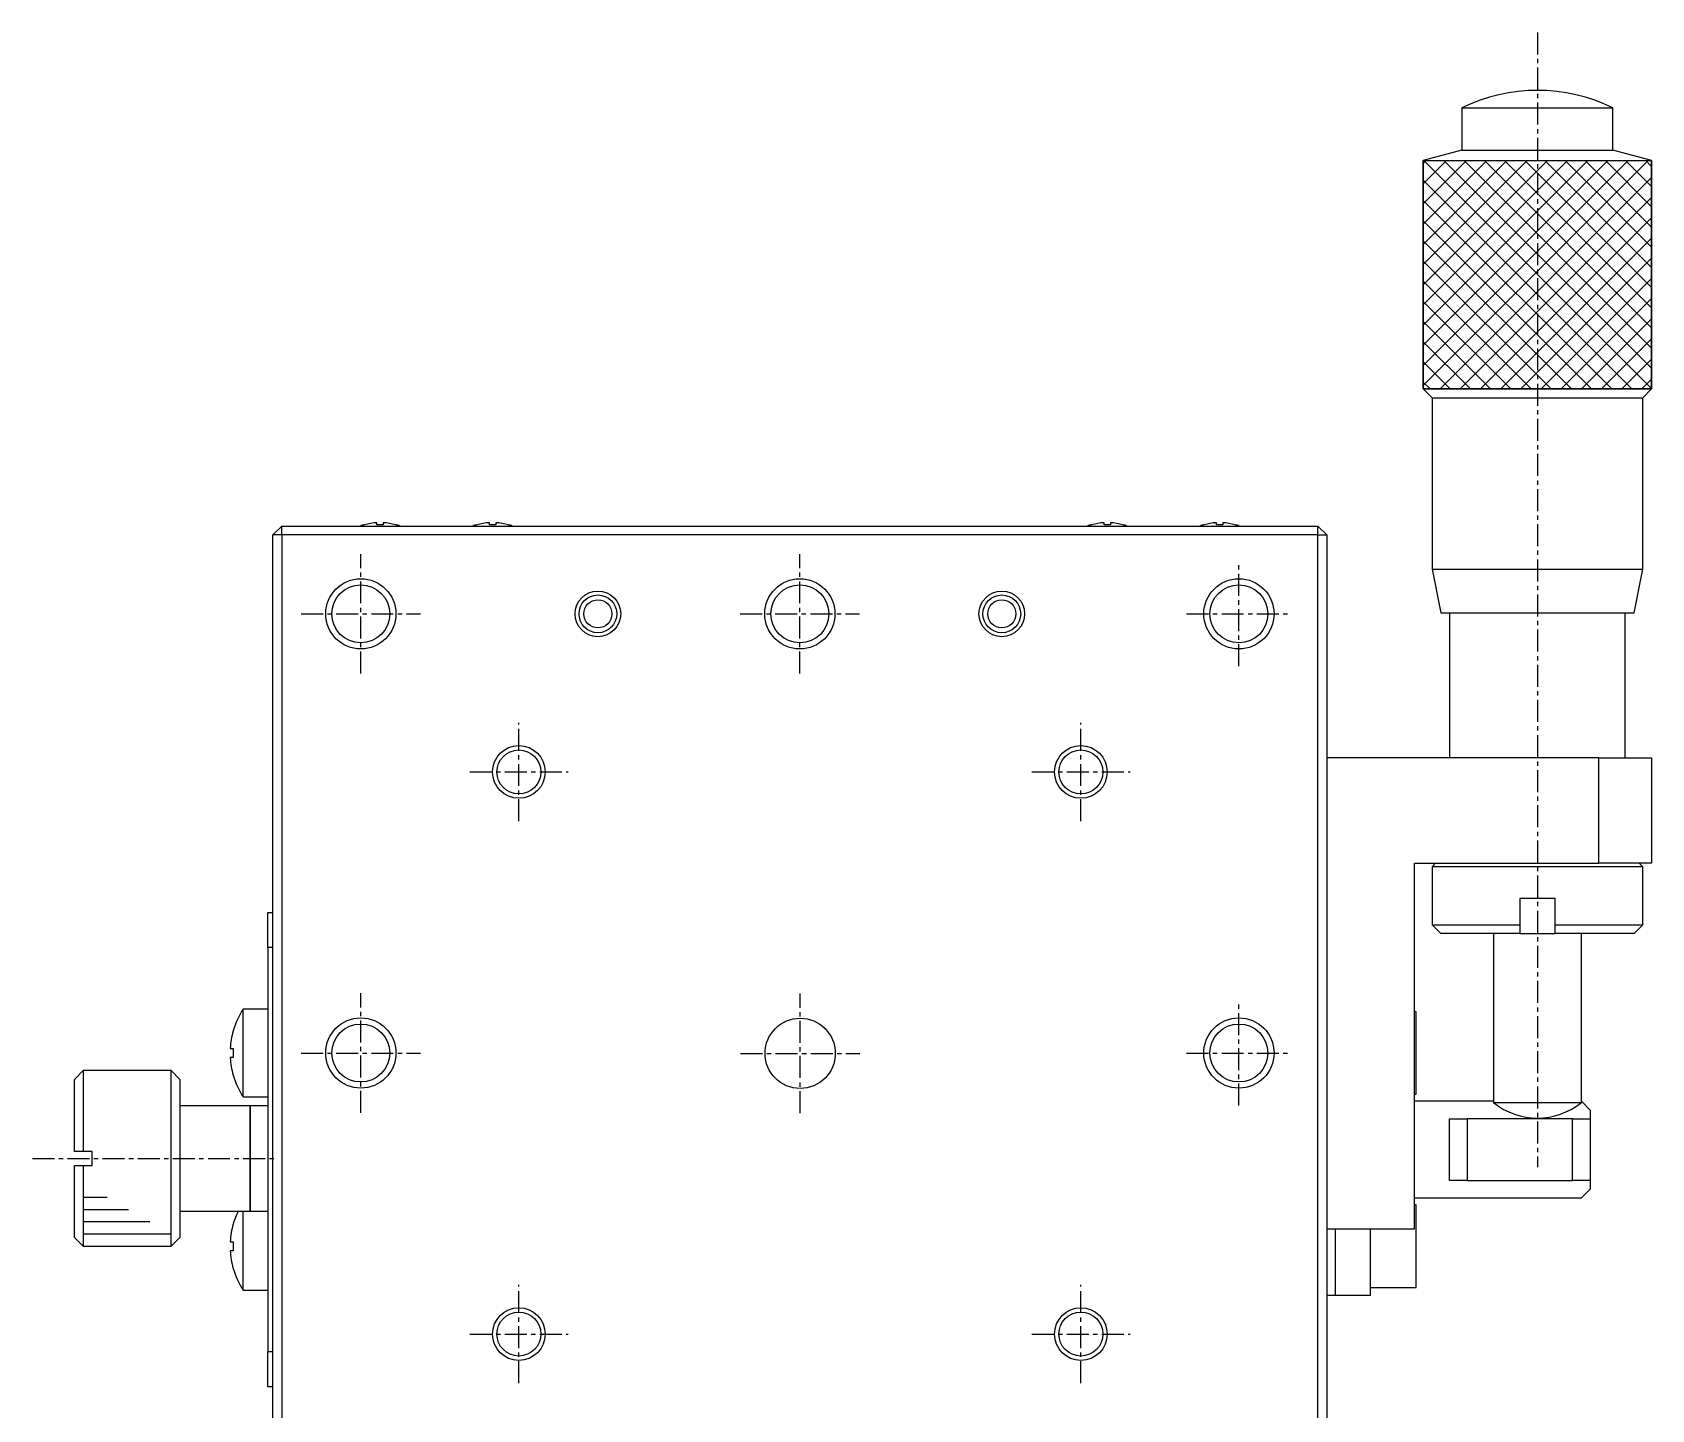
# Model space of a CAD drawing. Extents: x 61 to 317, y 68 to 332.
# Drawn here: x 84.7 to 176.9, y 135.4 to 213.8 of the extents above; entities that cross this region are included whole.
import ezdxf

# ---------------------------------------------------------------- set-up
doc = ezdxf.new("R2010")
doc.units = 0
doc.linetypes.add('CENTER', pattern=[2, 1.25, -0.25, 0.25, -0.25])
doc.layers.get('0').update_dxf_attribs({"linetype": 'CONTINUOUS'})
doc.layers.add('CENTER', color=1, linetype='CENTER')

msp = doc.modelspace()

# ---------------------------------------------------------------- linework, layer by layer
at = {"color": 7, "linetype": 'CONTINUOUS'}
for p, q in [((166.087, 209.453), (174.687, 209.453)), ((166.087, 209.453), (166.087, 207.043)), ((174.687, 207.043), (174.687, 209.453)), ((166.087, 207.043), (163.887, 206.453)), ((166.087, 207.043), (174.687, 207.043)), ((176.887, 206.453), (174.687, 207.043)), ((163.887, 193.453), (163.887, 206.453)), ((163.887, 206.453), (176.887, 206.453)), ((176.887, 206.453), (176.887, 193.453)), ((163.887, 193.453), (164.387, 192.953)), ((176.887, 193.453), (163.887, 193.453)), ((164.387, 192.953), (176.387, 192.953)), ((164.387, 192.953), (164.387, 183.203)), ((176.387, 192.953), (176.887, 193.453)), ((176.387, 183.203), (176.387, 192.953)), ((98.887, 185.653), (98.387, 185.153)), ((98.887, 185.653), (157.887, 185.653)), ((98.887, 185.153), (98.887, 185.653)), ((103.601, 185.723), (103.598, 185.727)), ((104.307, 185.723), (104.307, 185.843)), ((104.667, 185.843), (104.667, 185.723)), ((105.376, 185.727), (105.373, 185.723)), ((110.001, 185.723), (109.998, 185.727)), ((110.707, 185.723), (110.707, 185.843)), ((111.067, 185.843), (111.067, 185.723)), ((111.776, 185.727), (111.773, 185.723)), ((145.001, 185.723), (144.998, 185.727)), ((145.707, 185.723), (145.707, 185.843)), ((146.067, 185.843), (146.067, 185.723)), ((146.776, 185.727), (146.773, 185.723)), ((151.401, 185.723), (151.398, 185.727)), ((152.107, 185.723), (152.107, 185.843)), ((152.467, 185.843), (152.467, 185.723)), ((153.176, 185.727), (153.173, 185.723)), ((158.387, 185.153), (157.887, 185.653)), ((157.887, 185.153), (157.887, 185.653)), ((98.387, 126.153), (98.387, 185.153)), ((98.887, 185.153), (98.387, 185.153)), ((157.887, 185.153), (98.887, 185.153)), ((98.887, 185.153), (98.887, 126.153)), ((157.887, 126.153), (157.887, 185.153)), ((157.887, 185.153), (158.387, 185.153)), ((158.387, 185.153), (158.387, 126.153)), ((164.387, 183.203), (176.387, 183.203)), ((164.387, 183.203), (164.887, 180.703)), ((175.887, 180.703), (176.387, 183.203)), ((164.887, 180.703), (175.887, 180.703)), ((165.387, 180.703), (165.387, 172.453)), ((175.387, 172.453), (175.387, 180.703)), ((173.887, 172.453), (158.387, 172.453)), ((173.887, 172.453), (176.887, 172.453)), ((173.887, 166.453), (173.887, 172.453)), ((176.887, 172.453), (176.887, 166.453)), ((163.387, 145.653), (163.387, 166.453)), ((163.387, 166.453), (173.887, 166.453)), ((164.587, 166.453), (164.387, 166.253)), ((164.387, 166.253), (164.387, 162.953)), ((176.387, 166.253), (164.387, 166.253)), ((176.887, 166.453), (173.887, 166.453)), ((176.387, 166.253), (176.187, 166.453)), ((176.387, 162.953), (176.387, 166.253)), ((169.387, 164.453), (169.387, 162.953)), ((171.387, 164.453), (169.387, 164.453)), ((171.387, 162.953), (171.387, 164.453)), ((98.087, 161.653), (98.087, 163.653)), ((98.087, 163.653), (98.387, 163.653)), ((164.387, 162.953), (169.387, 162.953)), ((164.387, 162.953), (164.887, 162.453)), ((169.387, 162.453), (164.887, 162.453)), ((167.887, 162.453), (167.887, 152.831)), ((169.387, 162.953), (169.387, 162.453)), ((169.387, 162.453), (171.387, 162.453)), ((171.387, 162.953), (176.387, 162.953)), ((171.387, 162.453), (171.387, 162.953)), ((175.887, 162.453), (171.387, 162.453)), ((172.887, 152.831), (172.887, 162.453)), ((175.887, 162.453), (176.387, 162.953)), ((98.087, 161.653), (98.087, 156.728)), ((98.087, 158.153), (96.695, 158.153)), ((96.695, 155.653), (96.695, 158.153)), ((163.487, 158.003), (163.387, 158.003)), ((163.487, 153.303), (163.487, 158.003)), ((96.118, 156.915), (96.124, 156.912)), ((96.118, 156.915), (96.124, 156.912)), ((95.952, 155.913), (96.124, 155.913)), ((98.087, 156.728), (98.087, 154.578)), ((96.124, 155.393), (95.952, 155.393)), ((96.695, 153.153), (96.695, 155.653)), ((87.587, 154.653), (87.087, 154.153)), ((87.087, 150.053), (87.087, 154.153)), ((87.087, 150.053), (87.087, 154.153)), ((92.587, 154.653), (87.587, 154.653)), ((87.587, 154.653), (87.587, 150.053)), ((93.087, 154.153), (92.587, 154.653)), ((92.587, 149.653), (92.587, 154.653)), ((93.087, 154.153), (93.087, 149.653)), ((96.124, 154.394), (96.118, 154.391)), ((96.124, 154.394), (96.118, 154.391)), ((98.087, 154.578), (98.087, 151.228)), ((96.695, 153.153), (98.087, 153.153)), ((163.387, 153.303), (163.487, 153.303)), ((97.087, 152.653), (93.087, 152.653)), ((98.087, 152.653), (97.087, 152.653)), ((97.087, 152.653), (97.087, 149.653)), ((97.087, 149.653), (97.087, 152.653)), ((167.887, 152.903), (163.387, 152.903)), ((167.887, 152.831), (172.887, 152.831)), ((173.387, 152.403), (172.887, 152.903)), ((173.387, 152.403), (173.387, 151.903)), ((98.087, 151.228), (98.087, 149.078)), ((165.387, 148.403), (165.387, 151.903)), ((165.387, 151.903), (166.387, 151.903)), ((172.387, 151.903), (166.387, 151.903)), ((166.387, 151.903), (166.387, 148.403)), ((172.387, 148.403), (172.387, 151.903)), ((172.387, 151.903), (173.387, 151.903)), ((173.387, 151.903), (173.387, 148.403)), ((87.587, 150.053), (87.087, 150.053)), ((88.087, 150.053), (87.587, 150.053)), ((88.087, 149.253), (88.087, 150.053)), ((88.087, 149.253), (88.087, 150.053)), ((92.587, 144.653), (92.587, 149.653)), ((93.087, 149.653), (93.087, 145.153)), ((97.087, 149.653), (97.087, 146.653)), ((97.087, 146.653), (97.087, 149.653)), ((87.087, 149.253), (87.587, 149.253)), ((87.087, 145.153), (87.087, 149.253)), ((87.087, 145.153), (87.087, 149.253)), ((87.587, 149.253), (88.087, 149.253)), ((87.587, 149.253), (87.587, 144.653)), ((98.087, 149.078), (98.087, 145.728)), ((166.387, 148.403), (165.387, 148.403)), ((166.387, 148.403), (172.387, 148.403)), ((173.387, 148.403), (172.387, 148.403)), ((172.887, 147.403), (173.387, 147.903)), ((173.387, 148.403), (173.387, 147.903)), ((93.087, 146.653), (97.087, 146.653)), ((96.695, 144.653), (96.695, 146.653)), ((97.087, 146.653), (98.087, 146.653)), ((163.387, 147.403), (172.887, 147.403)), ((163.487, 147.003), (163.387, 147.003)), ((163.487, 142.303), (163.487, 147.003)), ((96.118, 145.915), (96.124, 145.912)), ((96.118, 145.915), (96.124, 145.912)), ((98.087, 145.728), (98.087, 143.578)), ((87.087, 145.153), (87.587, 144.653)), ((92.587, 144.653), (93.087, 145.153)), ((95.952, 144.913), (96.124, 144.913)), ((158.387, 145.653), (163.387, 145.653)), ((158.887, 141.853), (158.887, 145.653)), ((160.887, 141.853), (160.887, 145.653)), ((87.587, 144.653), (92.587, 144.653)), ((96.124, 144.393), (95.952, 144.393)), ((96.695, 142.153), (96.695, 144.653)), ((96.124, 143.394), (96.118, 143.391)), ((96.124, 143.394), (96.118, 143.391)), ((98.087, 143.578), (98.087, 138.653)), ((96.695, 142.153), (98.087, 142.153)), ((160.887, 142.303), (163.487, 142.303)), ((158.887, 141.853), (158.387, 141.853)), ((160.887, 141.853), (158.887, 141.853)), ((98.087, 136.653), (98.087, 138.653)), ((98.387, 136.653), (98.087, 136.653))]:
    msp.add_line(p, q, dxfattribs=at)
at = {"color": 9, "linetype": 'CONTINUOUS'}
for p, q in [((163.887, 206.453), (163.887, 193.453)), ((163.887, 206.453), (176.887, 206.453)), ((176.887, 193.453), (176.887, 206.453)), ((163.887, 193.453), (176.887, 193.453)), ((98.387, 161.653), (98.087, 161.653)), ((98.087, 138.653), (98.387, 138.653))]:
    msp.add_line(p, q, dxfattribs=at)
at = {"color": 3, "linetype": 'CONTINUOUS'}
for p, q in [((163.887, 206.284), (164.056, 206.453)), ((163.887, 205.135), (165.205, 206.453)), ((163.887, 203.986), (166.354, 206.453)), ((163.887, 202.837), (167.503, 206.453)), ((163.887, 201.688), (168.652, 206.453)), ((163.887, 200.539), (169.802, 206.453)), ((163.887, 199.389), (170.951, 206.453)), ((163.887, 198.24), (172.1, 206.453)), ((163.887, 197.091), (173.249, 206.453)), ((163.887, 195.942), (174.398, 206.453)), ((163.887, 194.793), (175.547, 206.453)), ((163.887, 193.644), (176.696, 206.453)), ((176.887, 193.481), (163.915, 206.453)), ((176.887, 194.63), (165.064, 206.453)), ((176.887, 195.779), (166.213, 206.453)), ((176.887, 196.928), (167.362, 206.453)), ((176.887, 198.077), (168.511, 206.453)), ((176.887, 199.226), (169.66, 206.453)), ((176.887, 200.375), (170.809, 206.453)), ((176.887, 201.524), (171.958, 206.453)), ((176.887, 202.673), (173.107, 206.453)), ((176.887, 203.822), (174.256, 206.453)), ((176.887, 204.971), (175.405, 206.453)), ((176.887, 206.12), (176.554, 206.453)), ((175.766, 193.453), (163.887, 205.332)), ((164.845, 193.453), (176.887, 205.495)), ((174.617, 193.453), (163.887, 204.183)), ((165.994, 193.453), (176.887, 204.346)), ((173.468, 193.453), (163.887, 203.034)), ((167.143, 193.453), (176.887, 203.197)), ((168.292, 193.453), (176.887, 202.048)), ((172.318, 193.453), (163.887, 201.885)), ((171.169, 193.453), (163.887, 200.735)), ((169.441, 193.453), (176.887, 200.899)), ((170.02, 193.453), (163.887, 199.586)), ((170.59, 193.453), (176.887, 199.75)), ((168.871, 193.453), (163.887, 198.437)), ((171.739, 193.453), (176.887, 198.601)), ((172.888, 193.453), (176.887, 197.452)), ((167.722, 193.453), (163.887, 197.288)), ((166.573, 193.453), (163.887, 196.139)), ((174.037, 193.453), (176.887, 196.303)), ((165.424, 193.453), (163.887, 194.99)), ((175.186, 193.453), (176.887, 195.154)), ((164.275, 193.453), (163.887, 193.841)), ((176.335, 193.453), (176.887, 194.005)), ((87.587, 147.453), (88.95, 147.453)), ((87.587, 146.753), (90.162, 146.753)), ((87.587, 146.053), (91.375, 146.053)), ((87.587, 145.353), (92.587, 145.353))]:
    msp.add_line(p, q, dxfattribs=at)
at = {"color": 7, "linetype": 'CONTINUOUS'}
for points in [[(104.667, 185.723, 0), (104.664, 185.723, 0), (104.661, 185.723, 0), (104.659, 185.723, 0), (104.656, 185.723, 0), (104.653, 185.723, 0), (104.65, 185.723, 0), (104.647, 185.724, 0), (104.645, 185.724, 0), (104.642, 185.724, 0), (104.639, 185.724, 0), (104.636, 185.724, 0), (104.633, 185.724, 0), (104.63, 185.724, 0), (104.628, 185.724, 0), (104.625, 185.724, 0), (104.622, 185.725, 0), (104.619, 185.725, 0), (104.616, 185.725, 0), (104.614, 185.725, 0), (104.611, 185.725, 0), (104.608, 185.725, 0), (104.605, 185.725, 0), (104.602, 185.725, 0), (104.6, 185.725, 0), (104.597, 185.725, 0), (104.594, 185.726, 0), (104.591, 185.726, 0), (104.588, 185.726, 0), (104.585, 185.726, 0), (104.583, 185.726, 0), (104.58, 185.726, 0), (104.577, 185.726, 0), (104.574, 185.726, 0), (104.571, 185.726, 0), (104.569, 185.726, 0), (104.566, 185.726, 0), (104.563, 185.726, 0), (104.56, 185.726, 0), (104.557, 185.726, 0), (104.555, 185.727, 0), (104.552, 185.727, 0), (104.549, 185.727, 0), (104.546, 185.727, 0), (104.543, 185.727, 0), (104.54, 185.727, 0), (104.538, 185.727, 0), (104.535, 185.727, 0), (104.532, 185.727, 0), (104.529, 185.727, 0), (104.526, 185.727, 0), (104.524, 185.727, 0), (104.521, 185.727, 0), (104.518, 185.727, 0), (104.515, 185.727, 0), (104.512, 185.727, 0), (104.51, 185.727, 0), (104.507, 185.727, 0), (104.504, 185.727, 0), (104.501, 185.727, 0), (104.498, 185.727, 0), (104.495, 185.727, 0), (104.493, 185.727, 0), (104.49, 185.727, 0), (104.487, 185.727, 0), (104.484, 185.727, 0), (104.481, 185.727, 0), (104.479, 185.727, 0), (104.476, 185.727, 0), (104.473, 185.727, 0), (104.47, 185.727, 0), (104.467, 185.727, 0), (104.464, 185.727, 0), (104.462, 185.727, 0), (104.459, 185.727, 0), (104.456, 185.727, 0), (104.453, 185.727, 0), (104.45, 185.727, 0), (104.448, 185.727, 0), (104.445, 185.727, 0), (104.442, 185.727, 0), (104.439, 185.727, 0), (104.436, 185.727, 0), (104.434, 185.727, 0), (104.431, 185.727, 0), (104.428, 185.727, 0), (104.425, 185.727, 0), (104.422, 185.727, 0), (104.419, 185.727, 0), (104.417, 185.726, 0), (104.414, 185.726, 0), (104.411, 185.726, 0), (104.408, 185.726, 0), (104.405, 185.726, 0), (104.403, 185.726, 0), (104.4, 185.726, 0), (104.397, 185.726, 0), (104.394, 185.726, 0), (104.391, 185.726, 0), (104.389, 185.726, 0), (104.386, 185.726, 0), (104.383, 185.726, 0), (104.38, 185.726, 0), (104.377, 185.725, 0), (104.374, 185.725, 0), (104.372, 185.725, 0), (104.369, 185.725, 0), (104.366, 185.725, 0), (104.363, 185.725, 0), (104.36, 185.725, 0), (104.358, 185.725, 0), (104.355, 185.725, 0), (104.352, 185.725, 0), (104.349, 185.724, 0), (104.346, 185.724, 0), (104.344, 185.724, 0), (104.341, 185.724, 0), (104.338, 185.724, 0), (104.335, 185.724, 0), (104.332, 185.724, 0), (104.329, 185.724, 0), (104.327, 185.724, 0), (104.324, 185.723, 0), (104.321, 185.723, 0), (104.318, 185.723, 0), (104.315, 185.723, 0), (104.313, 185.723, 0), (104.31, 185.723, 0), (104.307, 185.723, 0)], [(111.067, 185.723, 0), (111.064, 185.723, 0), (111.061, 185.723, 0), (111.059, 185.723, 0), (111.056, 185.723, 0), (111.053, 185.723, 0), (111.05, 185.723, 0), (111.047, 185.724, 0), (111.045, 185.724, 0), (111.042, 185.724, 0), (111.039, 185.724, 0), (111.036, 185.724, 0), (111.033, 185.724, 0), (111.03, 185.724, 0), (111.028, 185.724, 0), (111.025, 185.724, 0), (111.022, 185.725, 0), (111.019, 185.725, 0), (111.016, 185.725, 0), (111.014, 185.725, 0), (111.011, 185.725, 0), (111.008, 185.725, 0), (111.005, 185.725, 0), (111.002, 185.725, 0), (111, 185.725, 0), (110.997, 185.725, 0), (110.994, 185.726, 0), (110.991, 185.726, 0), (110.988, 185.726, 0), (110.985, 185.726, 0), (110.983, 185.726, 0), (110.98, 185.726, 0), (110.977, 185.726, 0), (110.974, 185.726, 0), (110.971, 185.726, 0), (110.969, 185.726, 0), (110.966, 185.726, 0), (110.963, 185.726, 0), (110.96, 185.726, 0), (110.957, 185.726, 0), (110.955, 185.727, 0), (110.952, 185.727, 0), (110.949, 185.727, 0), (110.946, 185.727, 0), (110.943, 185.727, 0), (110.94, 185.727, 0), (110.938, 185.727, 0), (110.935, 185.727, 0), (110.932, 185.727, 0), (110.929, 185.727, 0), (110.926, 185.727, 0), (110.924, 185.727, 0), (110.921, 185.727, 0), (110.918, 185.727, 0), (110.915, 185.727, 0), (110.912, 185.727, 0), (110.91, 185.727, 0), (110.907, 185.727, 0), (110.904, 185.727, 0), (110.901, 185.727, 0), (110.898, 185.727, 0), (110.895, 185.727, 0), (110.893, 185.727, 0), (110.89, 185.727, 0), (110.887, 185.727, 0), (110.884, 185.727, 0), (110.881, 185.727, 0), (110.879, 185.727, 0), (110.876, 185.727, 0), (110.873, 185.727, 0), (110.87, 185.727, 0), (110.867, 185.727, 0), (110.864, 185.727, 0), (110.862, 185.727, 0), (110.859, 185.727, 0), (110.856, 185.727, 0), (110.853, 185.727, 0), (110.85, 185.727, 0), (110.848, 185.727, 0), (110.845, 185.727, 0), (110.842, 185.727, 0), (110.839, 185.727, 0), (110.836, 185.727, 0), (110.834, 185.727, 0), (110.831, 185.727, 0), (110.828, 185.727, 0), (110.825, 185.727, 0), (110.822, 185.727, 0), (110.819, 185.727, 0), (110.817, 185.726, 0), (110.814, 185.726, 0), (110.811, 185.726, 0), (110.808, 185.726, 0), (110.805, 185.726, 0), (110.803, 185.726, 0), (110.8, 185.726, 0), (110.797, 185.726, 0), (110.794, 185.726, 0), (110.791, 185.726, 0), (110.789, 185.726, 0), (110.786, 185.726, 0), (110.783, 185.726, 0), (110.78, 185.726, 0), (110.777, 185.725, 0), (110.774, 185.725, 0), (110.772, 185.725, 0), (110.769, 185.725, 0), (110.766, 185.725, 0), (110.763, 185.725, 0), (110.76, 185.725, 0), (110.758, 185.725, 0), (110.755, 185.725, 0), (110.752, 185.725, 0), (110.749, 185.724, 0), (110.746, 185.724, 0), (110.744, 185.724, 0), (110.741, 185.724, 0), (110.738, 185.724, 0), (110.735, 185.724, 0), (110.732, 185.724, 0), (110.729, 185.724, 0), (110.727, 185.724, 0), (110.724, 185.723, 0), (110.721, 185.723, 0), (110.718, 185.723, 0), (110.715, 185.723, 0), (110.713, 185.723, 0), (110.71, 185.723, 0), (110.707, 185.723, 0)], [(146.067, 185.723, 0), (146.064, 185.723, 0), (146.061, 185.723, 0), (146.059, 185.723, 0), (146.056, 185.723, 0), (146.053, 185.723, 0), (146.05, 185.723, 0), (146.047, 185.724, 0), (146.045, 185.724, 0), (146.042, 185.724, 0), (146.039, 185.724, 0), (146.036, 185.724, 0), (146.033, 185.724, 0), (146.03, 185.724, 0), (146.028, 185.724, 0), (146.025, 185.724, 0), (146.022, 185.725, 0), (146.019, 185.725, 0), (146.016, 185.725, 0), (146.014, 185.725, 0), (146.011, 185.725, 0), (146.008, 185.725, 0), (146.005, 185.725, 0), (146.002, 185.725, 0), (146, 185.725, 0), (145.997, 185.725, 0), (145.994, 185.726, 0), (145.991, 185.726, 0), (145.988, 185.726, 0), (145.985, 185.726, 0), (145.983, 185.726, 0), (145.98, 185.726, 0), (145.977, 185.726, 0), (145.974, 185.726, 0), (145.971, 185.726, 0), (145.969, 185.726, 0), (145.966, 185.726, 0), (145.963, 185.726, 0), (145.96, 185.726, 0), (145.957, 185.726, 0), (145.955, 185.727, 0), (145.952, 185.727, 0), (145.949, 185.727, 0), (145.946, 185.727, 0), (145.943, 185.727, 0), (145.94, 185.727, 0), (145.938, 185.727, 0), (145.935, 185.727, 0), (145.932, 185.727, 0), (145.929, 185.727, 0), (145.926, 185.727, 0), (145.924, 185.727, 0), (145.921, 185.727, 0), (145.918, 185.727, 0), (145.915, 185.727, 0), (145.912, 185.727, 0), (145.91, 185.727, 0), (145.907, 185.727, 0), (145.904, 185.727, 0), (145.901, 185.727, 0), (145.898, 185.727, 0), (145.895, 185.727, 0), (145.893, 185.727, 0), (145.89, 185.727, 0), (145.887, 185.727, 0), (145.884, 185.727, 0), (145.881, 185.727, 0), (145.879, 185.727, 0), (145.876, 185.727, 0), (145.873, 185.727, 0), (145.87, 185.727, 0), (145.867, 185.727, 0), (145.864, 185.727, 0), (145.862, 185.727, 0), (145.859, 185.727, 0), (145.856, 185.727, 0), (145.853, 185.727, 0), (145.85, 185.727, 0), (145.848, 185.727, 0), (145.845, 185.727, 0), (145.842, 185.727, 0), (145.839, 185.727, 0), (145.836, 185.727, 0), (145.834, 185.727, 0), (145.831, 185.727, 0), (145.828, 185.727, 0), (145.825, 185.727, 0), (145.822, 185.727, 0), (145.819, 185.727, 0), (145.817, 185.726, 0), (145.814, 185.726, 0), (145.811, 185.726, 0), (145.808, 185.726, 0), (145.805, 185.726, 0), (145.803, 185.726, 0), (145.8, 185.726, 0), (145.797, 185.726, 0), (145.794, 185.726, 0), (145.791, 185.726, 0), (145.789, 185.726, 0), (145.786, 185.726, 0), (145.783, 185.726, 0), (145.78, 185.726, 0), (145.777, 185.725, 0), (145.774, 185.725, 0), (145.772, 185.725, 0), (145.769, 185.725, 0), (145.766, 185.725, 0), (145.763, 185.725, 0), (145.76, 185.725, 0), (145.758, 185.725, 0), (145.755, 185.725, 0), (145.752, 185.725, 0), (145.749, 185.724, 0), (145.746, 185.724, 0), (145.744, 185.724, 0), (145.741, 185.724, 0), (145.738, 185.724, 0), (145.735, 185.724, 0), (145.732, 185.724, 0), (145.729, 185.724, 0), (145.727, 185.724, 0), (145.724, 185.723, 0), (145.721, 185.723, 0), (145.718, 185.723, 0), (145.715, 185.723, 0), (145.713, 185.723, 0), (145.71, 185.723, 0), (145.707, 185.723, 0)], [(152.467, 185.723, 0), (152.464, 185.723, 0), (152.461, 185.723, 0), (152.459, 185.723, 0), (152.456, 185.723, 0), (152.453, 185.723, 0), (152.45, 185.723, 0), (152.447, 185.724, 0), (152.445, 185.724, 0), (152.442, 185.724, 0), (152.439, 185.724, 0), (152.436, 185.724, 0), (152.433, 185.724, 0), (152.43, 185.724, 0), (152.428, 185.724, 0), (152.425, 185.724, 0), (152.422, 185.725, 0), (152.419, 185.725, 0), (152.416, 185.725, 0), (152.414, 185.725, 0), (152.411, 185.725, 0), (152.408, 185.725, 0), (152.405, 185.725, 0), (152.402, 185.725, 0), (152.4, 185.725, 0), (152.397, 185.725, 0), (152.394, 185.726, 0), (152.391, 185.726, 0), (152.388, 185.726, 0), (152.385, 185.726, 0), (152.383, 185.726, 0), (152.38, 185.726, 0), (152.377, 185.726, 0), (152.374, 185.726, 0), (152.371, 185.726, 0), (152.369, 185.726, 0), (152.366, 185.726, 0), (152.363, 185.726, 0), (152.36, 185.726, 0), (152.357, 185.726, 0), (152.355, 185.727, 0), (152.352, 185.727, 0), (152.349, 185.727, 0), (152.346, 185.727, 0), (152.343, 185.727, 0), (152.34, 185.727, 0), (152.338, 185.727, 0), (152.335, 185.727, 0), (152.332, 185.727, 0), (152.329, 185.727, 0), (152.326, 185.727, 0), (152.324, 185.727, 0), (152.321, 185.727, 0), (152.318, 185.727, 0), (152.315, 185.727, 0), (152.312, 185.727, 0), (152.31, 185.727, 0), (152.307, 185.727, 0), (152.304, 185.727, 0), (152.301, 185.727, 0), (152.298, 185.727, 0), (152.295, 185.727, 0), (152.293, 185.727, 0), (152.29, 185.727, 0), (152.287, 185.727, 0), (152.284, 185.727, 0), (152.281, 185.727, 0), (152.279, 185.727, 0), (152.276, 185.727, 0), (152.273, 185.727, 0), (152.27, 185.727, 0), (152.267, 185.727, 0), (152.264, 185.727, 0), (152.262, 185.727, 0), (152.259, 185.727, 0), (152.256, 185.727, 0), (152.253, 185.727, 0), (152.25, 185.727, 0), (152.248, 185.727, 0), (152.245, 185.727, 0), (152.242, 185.727, 0), (152.239, 185.727, 0), (152.236, 185.727, 0), (152.234, 185.727, 0), (152.231, 185.727, 0), (152.228, 185.727, 0), (152.225, 185.727, 0), (152.222, 185.727, 0), (152.219, 185.727, 0), (152.217, 185.726, 0), (152.214, 185.726, 0), (152.211, 185.726, 0), (152.208, 185.726, 0), (152.205, 185.726, 0), (152.203, 185.726, 0), (152.2, 185.726, 0), (152.197, 185.726, 0), (152.194, 185.726, 0), (152.191, 185.726, 0), (152.189, 185.726, 0), (152.186, 185.726, 0), (152.183, 185.726, 0), (152.18, 185.726, 0), (152.177, 185.725, 0), (152.174, 185.725, 0), (152.172, 185.725, 0), (152.169, 185.725, 0), (152.166, 185.725, 0), (152.163, 185.725, 0), (152.16, 185.725, 0), (152.158, 185.725, 0), (152.155, 185.725, 0), (152.152, 185.725, 0), (152.149, 185.724, 0), (152.146, 185.724, 0), (152.144, 185.724, 0), (152.141, 185.724, 0), (152.138, 185.724, 0), (152.135, 185.724, 0), (152.132, 185.724, 0), (152.129, 185.724, 0), (152.127, 185.724, 0), (152.124, 185.723, 0), (152.121, 185.723, 0), (152.118, 185.723, 0), (152.115, 185.723, 0), (152.113, 185.723, 0), (152.11, 185.723, 0), (152.107, 185.723, 0)], [(96.124, 155.913, 0), (96.124, 155.909, 0), (96.124, 155.905, 0), (96.124, 155.901, 0), (96.124, 155.897, 0), (96.123, 155.893, 0), (96.123, 155.889, 0), (96.123, 155.885, 0), (96.123, 155.881, 0), (96.123, 155.877, 0), (96.122, 155.872, 0), (96.122, 155.868, 0), (96.122, 155.864, 0), (96.122, 155.86, 0), (96.122, 155.856, 0), (96.122, 155.852, 0), (96.121, 155.848, 0), (96.121, 155.844, 0), (96.121, 155.84, 0), (96.121, 155.836, 0), (96.121, 155.832, 0), (96.121, 155.828, 0), (96.121, 155.824, 0), (96.12, 155.82, 0), (96.12, 155.816, 0), (96.12, 155.812, 0), (96.12, 155.807, 0), (96.12, 155.803, 0), (96.12, 155.799, 0), (96.12, 155.795, 0), (96.12, 155.791, 0), (96.119, 155.787, 0), (96.119, 155.783, 0), (96.119, 155.779, 0), (96.119, 155.775, 0), (96.119, 155.771, 0), (96.119, 155.767, 0), (96.119, 155.763, 0), (96.119, 155.759, 0), (96.119, 155.755, 0), (96.118, 155.751, 0), (96.118, 155.747, 0), (96.118, 155.742, 0), (96.118, 155.738, 0), (96.118, 155.734, 0), (96.118, 155.73, 0), (96.118, 155.726, 0), (96.118, 155.722, 0), (96.118, 155.718, 0), (96.118, 155.714, 0), (96.118, 155.71, 0), (96.118, 155.706, 0), (96.118, 155.702, 0), (96.118, 155.698, 0), (96.118, 155.694, 0), (96.118, 155.69, 0), (96.118, 155.686, 0), (96.118, 155.682, 0), (96.118, 155.677, 0), (96.118, 155.673, 0), (96.118, 155.669, 0), (96.118, 155.665, 0), (96.118, 155.661, 0), (96.118, 155.657, 0), (96.118, 155.653, 0), (96.118, 155.649, 0), (96.118, 155.645, 0), (96.118, 155.641, 0), (96.118, 155.637, 0), (96.118, 155.633, 0), (96.118, 155.629, 0), (96.118, 155.625, 0), (96.118, 155.621, 0), (96.118, 155.616, 0), (96.118, 155.612, 0), (96.118, 155.608, 0), (96.118, 155.604, 0), (96.118, 155.6, 0), (96.118, 155.596, 0), (96.118, 155.592, 0), (96.118, 155.588, 0), (96.118, 155.584, 0), (96.118, 155.58, 0), (96.118, 155.576, 0), (96.118, 155.572, 0), (96.118, 155.568, 0), (96.118, 155.564, 0), (96.118, 155.56, 0), (96.118, 155.556, 0), (96.119, 155.551, 0), (96.119, 155.547, 0), (96.119, 155.543, 0), (96.119, 155.539, 0), (96.119, 155.535, 0), (96.119, 155.531, 0), (96.119, 155.527, 0), (96.119, 155.523, 0), (96.119, 155.519, 0), (96.12, 155.515, 0), (96.12, 155.511, 0), (96.12, 155.507, 0), (96.12, 155.503, 0), (96.12, 155.499, 0), (96.12, 155.495, 0), (96.12, 155.49, 0), (96.12, 155.486, 0), (96.121, 155.482, 0), (96.121, 155.478, 0), (96.121, 155.474, 0), (96.121, 155.47, 0), (96.121, 155.466, 0), (96.121, 155.462, 0), (96.121, 155.458, 0), (96.122, 155.454, 0), (96.122, 155.45, 0), (96.122, 155.446, 0), (96.122, 155.442, 0), (96.122, 155.438, 0), (96.122, 155.434, 0), (96.123, 155.43, 0), (96.123, 155.426, 0), (96.123, 155.421, 0), (96.123, 155.417, 0), (96.123, 155.413, 0), (96.124, 155.409, 0), (96.124, 155.405, 0), (96.124, 155.401, 0), (96.124, 155.397, 0), (96.124, 155.393, 0)], [(96.124, 144.913, 0), (96.124, 144.909, 0), (96.124, 144.905, 0), (96.124, 144.901, 0), (96.124, 144.897, 0), (96.123, 144.893, 0), (96.123, 144.889, 0), (96.123, 144.885, 0), (96.123, 144.881, 0), (96.123, 144.877, 0), (96.122, 144.872, 0), (96.122, 144.868, 0), (96.122, 144.864, 0), (96.122, 144.86, 0), (96.122, 144.856, 0), (96.122, 144.852, 0), (96.121, 144.848, 0), (96.121, 144.844, 0), (96.121, 144.84, 0), (96.121, 144.836, 0), (96.121, 144.832, 0), (96.121, 144.828, 0), (96.121, 144.824, 0), (96.12, 144.82, 0), (96.12, 144.816, 0), (96.12, 144.812, 0), (96.12, 144.807, 0), (96.12, 144.803, 0), (96.12, 144.799, 0), (96.12, 144.795, 0), (96.12, 144.791, 0), (96.119, 144.787, 0), (96.119, 144.783, 0), (96.119, 144.779, 0), (96.119, 144.775, 0), (96.119, 144.771, 0), (96.119, 144.767, 0), (96.119, 144.763, 0), (96.119, 144.759, 0), (96.119, 144.755, 0), (96.118, 144.751, 0), (96.118, 144.747, 0), (96.118, 144.742, 0), (96.118, 144.738, 0), (96.118, 144.734, 0), (96.118, 144.73, 0), (96.118, 144.726, 0), (96.118, 144.722, 0), (96.118, 144.718, 0), (96.118, 144.714, 0), (96.118, 144.71, 0), (96.118, 144.706, 0), (96.118, 144.702, 0), (96.118, 144.698, 0), (96.118, 144.694, 0), (96.118, 144.69, 0), (96.118, 144.686, 0), (96.118, 144.682, 0), (96.118, 144.677, 0), (96.118, 144.673, 0), (96.118, 144.669, 0), (96.118, 144.665, 0), (96.118, 144.661, 0), (96.118, 144.657, 0), (96.118, 144.653, 0), (96.118, 144.649, 0), (96.118, 144.645, 0), (96.118, 144.641, 0), (96.118, 144.637, 0), (96.118, 144.633, 0), (96.118, 144.629, 0), (96.118, 144.625, 0), (96.118, 144.621, 0), (96.118, 144.616, 0), (96.118, 144.612, 0), (96.118, 144.608, 0), (96.118, 144.604, 0), (96.118, 144.6, 0), (96.118, 144.596, 0), (96.118, 144.592, 0), (96.118, 144.588, 0), (96.118, 144.584, 0), (96.118, 144.58, 0), (96.118, 144.576, 0), (96.118, 144.572, 0), (96.118, 144.568, 0), (96.118, 144.564, 0), (96.118, 144.56, 0), (96.118, 144.556, 0), (96.119, 144.551, 0), (96.119, 144.547, 0), (96.119, 144.543, 0), (96.119, 144.539, 0), (96.119, 144.535, 0), (96.119, 144.531, 0), (96.119, 144.527, 0), (96.119, 144.523, 0), (96.119, 144.519, 0), (96.12, 144.515, 0), (96.12, 144.511, 0), (96.12, 144.507, 0), (96.12, 144.503, 0), (96.12, 144.499, 0), (96.12, 144.495, 0), (96.12, 144.49, 0), (96.12, 144.486, 0), (96.121, 144.482, 0), (96.121, 144.478, 0), (96.121, 144.474, 0), (96.121, 144.47, 0), (96.121, 144.466, 0), (96.121, 144.462, 0), (96.121, 144.458, 0), (96.122, 144.454, 0), (96.122, 144.45, 0), (96.122, 144.446, 0), (96.122, 144.442, 0), (96.122, 144.438, 0), (96.122, 144.434, 0), (96.123, 144.43, 0), (96.123, 144.426, 0), (96.123, 144.421, 0), (96.123, 144.417, 0), (96.123, 144.413, 0), (96.124, 144.409, 0), (96.124, 144.405, 0), (96.124, 144.401, 0), (96.124, 144.397, 0), (96.124, 144.393, 0)]]:
    msp.add_polyline3d(points, dxfattribs=at)
at = {"color": 3, "linetype": 'CONTINUOUS'}
for centre, radius in [((103.387, 180.653), 2), ((128.387, 180.653), 2), ((153.387, 180.653), 2), ((116.887, 180.653), 1.3), ((139.887, 180.653), 1.3), ((112.387, 171.653), 1.5), ((144.387, 171.653), 1.5), ((103.387, 155.653), 2), ((153.387, 155.653), 2), ((112.387, 139.653), 1.5), ((144.387, 139.653), 1.5)]:
    msp.add_circle(centre, radius, dxfattribs=at)
at = {"color": 7, "linetype": 'CONTINUOUS'}
for centre, radius in [((103.387, 180.653), 1.65), ((116.887, 180.653), 1.075), ((128.387, 180.653), 1.65), ((139.887, 180.653), 1.075), ((153.387, 180.653), 1.65), ((116.887, 180.653), 0.8), ((139.887, 180.653), 0.8), ((112.387, 171.653), 1.25), ((144.387, 171.653), 1.25), ((103.387, 155.653), 1.65), ((128.407, 155.633), 2), ((153.387, 155.653), 1.65), ((112.387, 139.653), 1.25), ((144.387, 139.653), 1.25)]:
    msp.add_circle(centre, radius, dxfattribs=at)
for centre, radius, start, end in [((170.387, 200.708), 9.745, 63.81622, 116.1838), ((104.487, 182.653), 3.2, 106.12253, 110.36414), ((104.487, 182.653), 3.195, 93.22971, 106.10671), ((104.487, 182.653), 3.195, 73.89329, 86.77029), ((104.487, 182.653), 3.2, 69.63586, 73.87747), ((110.887, 182.653), 3.2, 106.12253, 110.36414), ((110.887, 182.653), 3.195, 93.22971, 106.10671), ((110.887, 182.653), 3.195, 73.89329, 86.77029), ((110.887, 182.653), 3.2, 69.63586, 73.87747), ((145.887, 182.653), 3.2, 106.12253, 110.36414), ((145.887, 182.653), 3.195, 93.22971, 106.10671), ((145.887, 182.653), 3.195, 73.89329, 86.77029), ((145.887, 182.653), 3.2, 69.63586, 73.87747), ((152.287, 182.653), 3.2, 106.12253, 110.36414), ((152.287, 182.653), 3.195, 93.22971, 106.10671), ((152.287, 182.653), 3.195, 73.89329, 86.77029), ((152.287, 182.653), 3.2, 69.63586, 73.87747), ((100.437, 155.653), 4.5, 146.25101, 163.71416), ((100.437, 155.653), 4.492, 163.73057, 176.68218), ((100.437, 155.653), 4.492, 183.31782, 196.26943), ((100.437, 155.653), 4.5, 196.28584, 213.74899), ((170.387, 155.953), 4, 231.31779, 308.68217), ((100.437, 144.653), 4.5, 153.6122, 163.71416), ((100.437, 144.653), 4.492, 163.73057, 176.68218), ((100.437, 144.653), 4.492, 183.31782, 196.26943), ((100.437, 144.653), 4.5, 196.28584, 213.74899)]:
    msp.add_arc(centre, radius, start, end, dxfattribs=at)
at = {"layer": 'CENTER', "color": 1, "linetype": 'CENTER'}
for p, q in [((170.387, 213.753), (170.387, 149.153)), ((103.387, 177.253), (103.387, 184.053)), ((128.387, 177.253), (128.387, 184.053)), ((153.387, 177.673), (153.387, 183.633)), ((99.987, 180.653), (106.787, 180.653)), ((124.987, 180.653), (131.787, 180.653)), ((150.407, 180.653), (156.367, 180.653)), ((112.387, 168.853), (112.387, 174.453)), ((144.387, 168.853), (144.387, 174.453)), ((109.587, 171.653), (115.187, 171.653)), ((141.587, 171.653), (147.187, 171.653)), ((103.387, 152.253), (103.387, 159.053)), ((128.407, 152.233), (128.407, 159.033)), ((153.387, 152.673), (153.387, 158.633)), ((99.987, 155.653), (106.787, 155.653)), ((125.007, 155.633), (131.807, 155.633)), ((150.407, 155.653), (156.367, 155.653)), ((84.687, 149.653), (98.487, 149.653)), ((112.387, 136.853), (112.387, 142.453)), ((144.387, 136.853), (144.387, 142.453)), ((109.587, 139.653), (115.187, 139.653)), ((141.587, 139.653), (147.187, 139.653))]:
    msp.add_line(p, q, dxfattribs=at)

doc.saveas('drawing.dxf')
